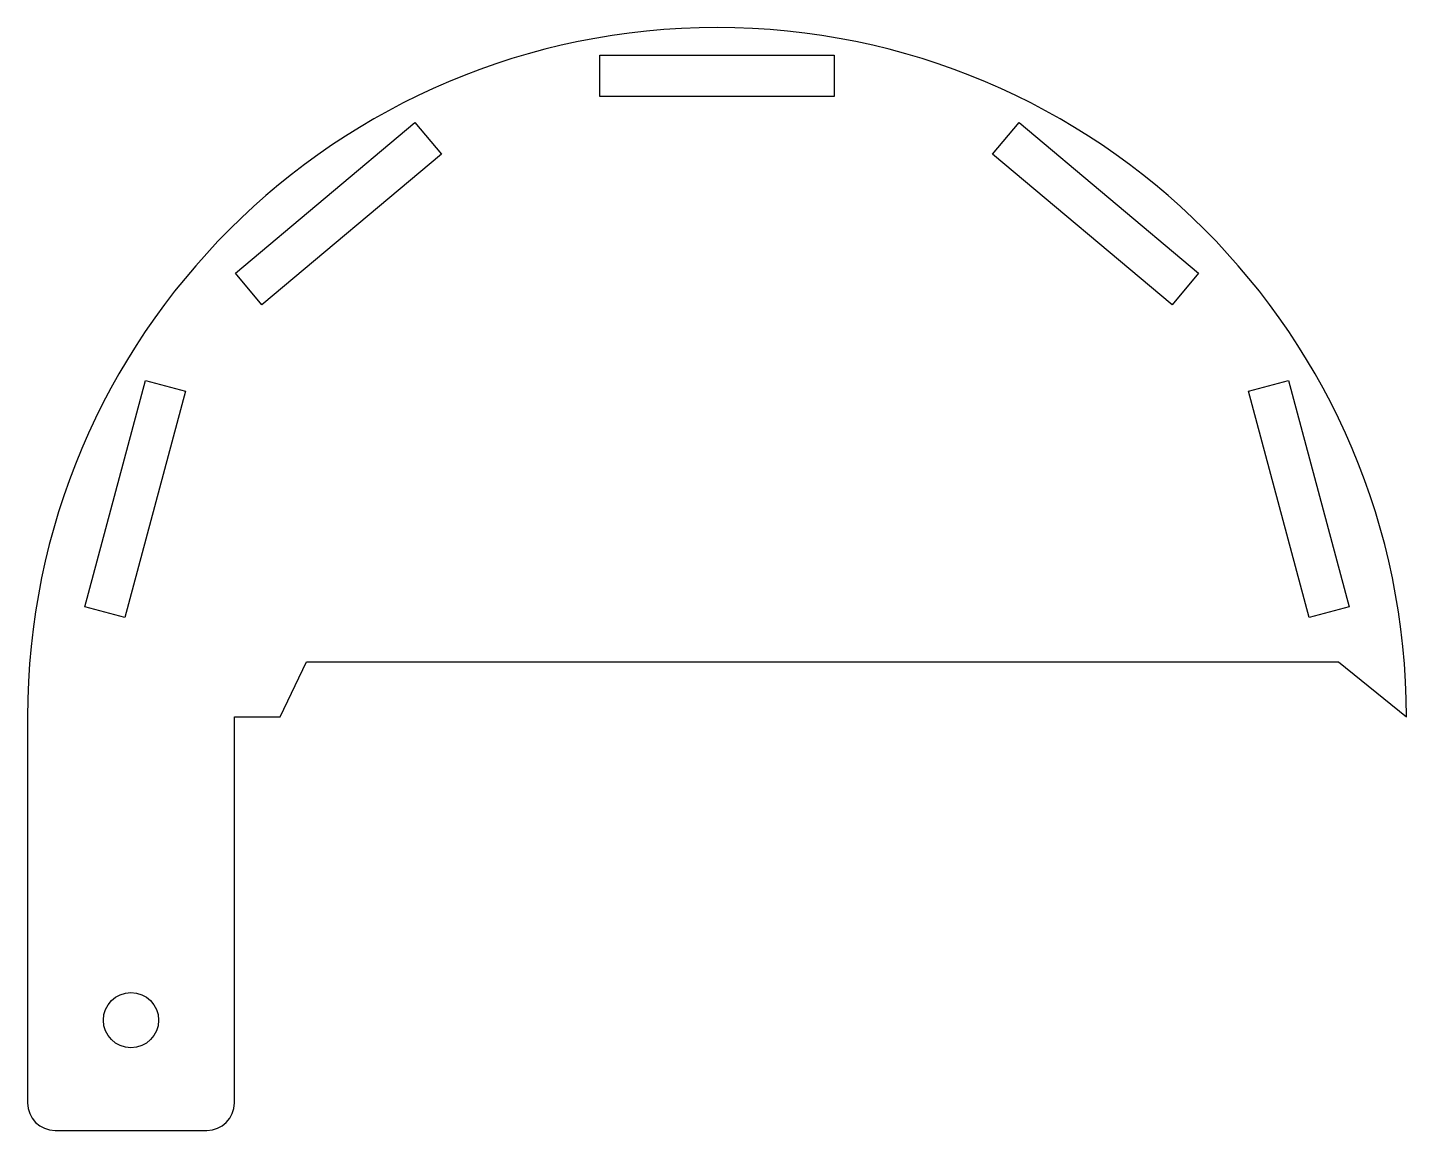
# Model space of a CAD drawing. Header units: millimetres. Extents: x -50 to 50, y -30 to 50.
import ezdxf

# ---------------------------------------------------------------- set-up
doc = ezdxf.new("R2010")
doc.units = ezdxf.units.MM

msp = doc.modelspace()

# ---------------------------------------------------------------- linework, layer by layer
msp.add_lwpolyline([(45.08, 3.99), (50, 0, 1), (-50, 0), (-50, -28, 0.41421), (-48, -30), (-37, -30, 0.41421), (-35, -28), (-35, 0), (-31.68, 0), (-29.77, 3.99)], format="xyb", close=True)
for points in [[(8.5, 48), (8.5, 45), (-8.5, 45), (-8.5, 48)], [(-21.91, 43.12), (-19.98, 40.82), (-33, 29.89), (-34.93, 32.19)], [(19.98, 40.82), (21.91, 43.12), (34.93, 32.19), (33, 29.89)], [(-41.44, 24.4), (-38.54, 23.62), (-42.94, 7.2), (-45.84, 7.98)], [(38.54, 23.62), (41.44, 24.4), (45.84, 7.98), (42.94, 7.2)]]:
    msp.add_lwpolyline(points, close=True)
msp.add_circle((-42.5, -22), 2)

doc.saveas('drawing.dxf')
